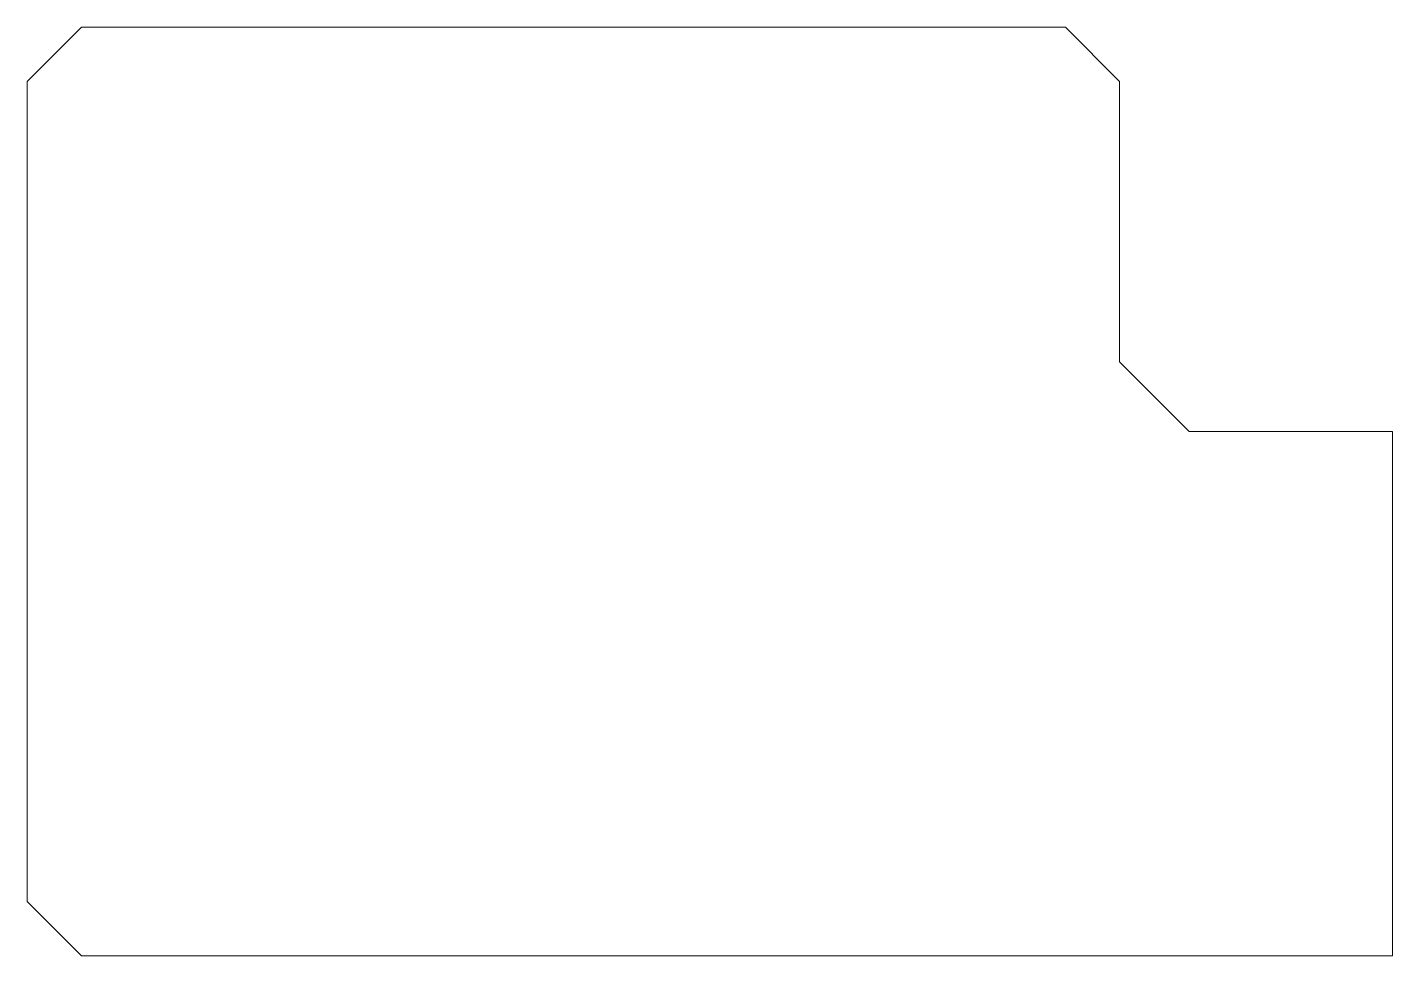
# Model space of a CAD drawing. Extents: x -73 to 52, y -53 to 32.
import ezdxf

# ---------------------------------------------------------------- set-up
doc = ezdxf.new("R2010")
doc.units = 0
doc.layers.add('s001-#def-active-grp', color=7, linetype='CONTINUOUS')

msp = doc.modelspace()

# ---------------------------------------------------------------- linework, layer by layer
at = {"layer": 's001-#def-active-grp', "color": 7, "linetype": 'CONTINUOUS', "lineweight": 20, "true_color": 0x000000}
msp.add_lwpolyline([(-72.96, -48.16), (-68.01, -53.11), (52.04, -53.11), (52.04, -5.11), (33.41, -5.11), (27.04, 1.25), (27.04, 26.94), (22.09, 31.89), (-68.01, 31.89), (-72.96, 26.94), (-72.96, -48.16)], dxfattribs=at)

doc.saveas('drawing.dxf')
